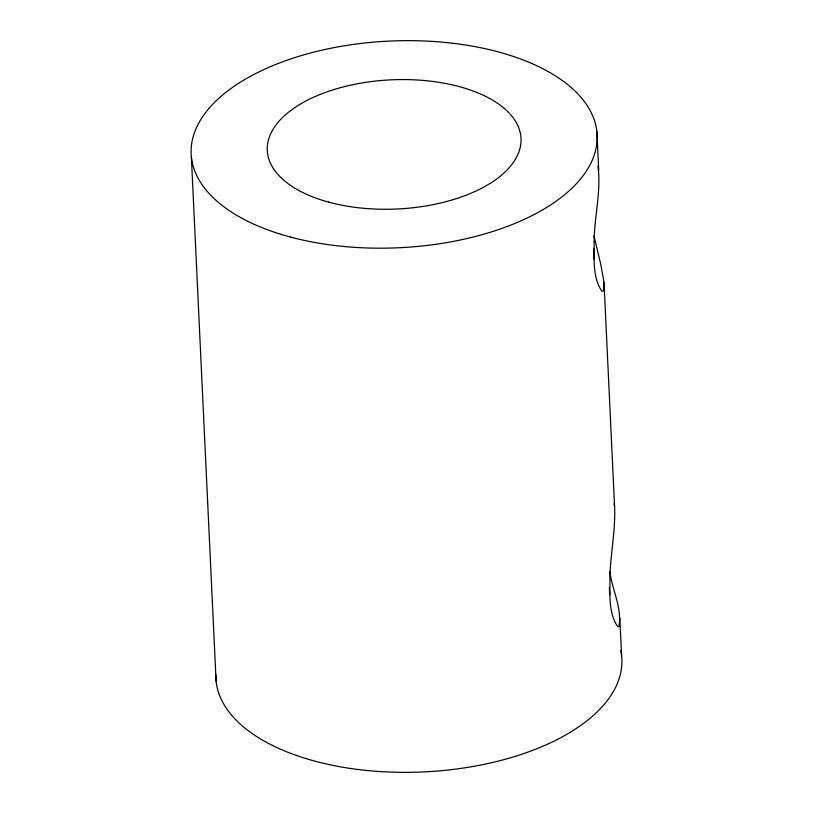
<?xml version="1.0" encoding="UTF-8"?>
<svg xmlns="http://www.w3.org/2000/svg" width="813" height="813" viewBox="0 0 813 813"><rect width="100%" height="100%" fill="white"/><g stroke="black" fill="none" stroke-linecap="round" stroke-linejoin="round"><path stroke-width="1.22" d="M594.018 236.034L600.858 264.764L603.998 282.223L614.547 505.869C615.746 529.497 610.604 552.87 609.923 576.447C610.197 592.992 607.921 612.301 617.677 626.61L618.825 626.701C622.443 608.429 612.026 589.628 609.841 571.498M597.911 165.954C601.356 190.923 594.435 215.963 594.11 240.983C594.374 257.528 592.098 276.837 601.854 291.145L603.002 291.237L603.815 289.743L603.998 282.223M614.14 503.643L614.547 505.869M596.915 131.97L598.724 170.405M619.821 617.687L621.63 656.121M191.37 156.879L216.085 681.03M620.807 650.756A203.209 103.444 -2.7 0 1 428.339 771.669A203.209 103.444 -2.7 0 1 215.821 674.536M593.571 248.382A64.125 7.226 83.5 0 1 594.242 259.286M609.323 587.535A64.288 9.339 82.3 0 1 609.74 594.699M290.708 237.122A203.209 103.444 -2.7 0 0 597.179 138.464A203.209 103.444 -2.7 0 0 294.54 57.682A203.209 103.444 -2.7 0 0 290.708 237.122M328.442 202.071A127.011 64.654 -2.7 0 0 521.021 141.32A127.011 64.654 -2.7 0 0 332.964 89.867A127.011 64.654 -2.7 0 0 328.442 202.071"/></g></svg>
